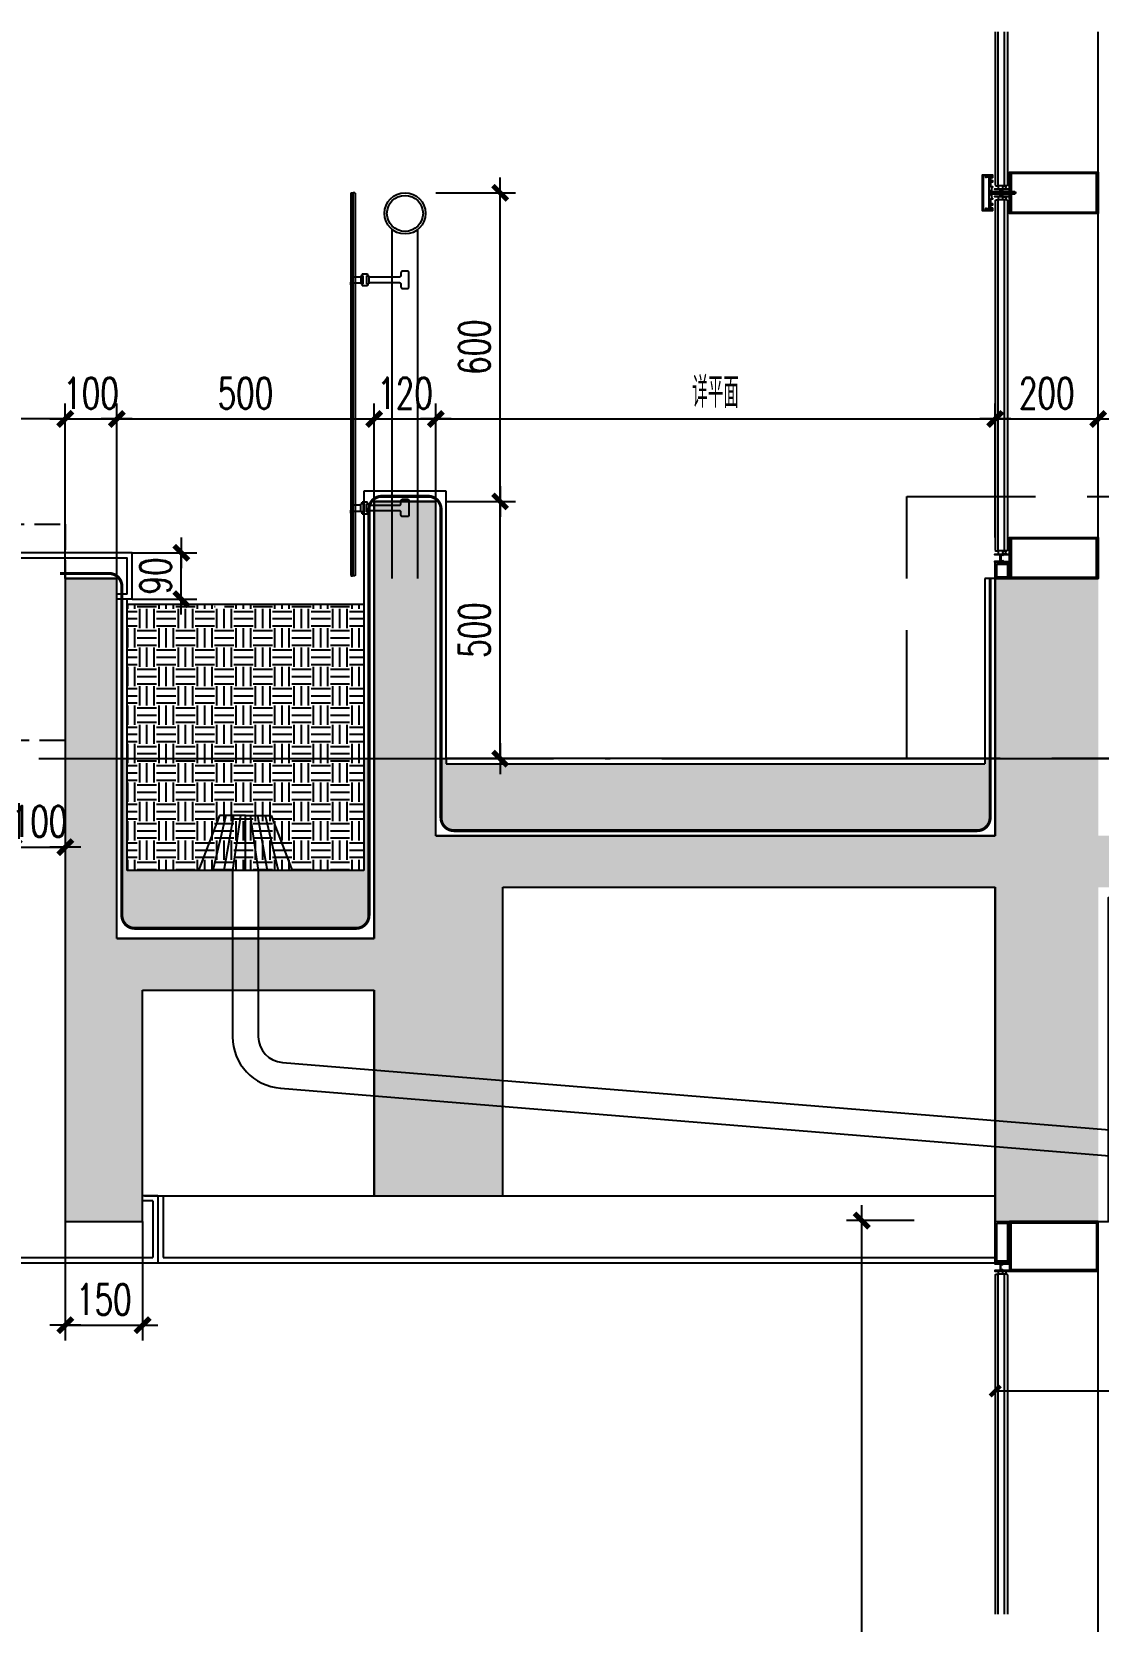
# Model space of a CAD drawing. Extents: x 1980812 to 2578970, y -669191 to 284498.
# Drawn here: x 2358692 to 2360764, y -403772 to -400682 of the extents above; entities that cross this region are included whole.
import ezdxf
from ezdxf.enums import TextEntityAlignment as Align

# ---------------------------------------------------------------- set-up
doc = ezdxf.new("R2010")
doc.units = 0
doc.header["$LTSCALE"] = 1000
doc.header["$MEASUREMENT"] = 0
for name, pattern in [('CENTER', [2, 1.25, -0.25, 0.25, -0.25]), ('DASH', [0.35, 0.25, -0.1]), ('DOTE', [2.42, 2, -0.2, 0.02, -0.2]), ('HIDDEN', [0.375, 0.25, -0.125]), ('HIDDEN2', [0.1875, 0.125, -0.0625])]:
    doc.linetypes.add(name, pattern=pattern)
for name, color, linetype in [('A-SECT-MCUT', 1, 'Continuous'), ('A-SECT-MCUT-FINE', 137, 'Continuous'), ('DIM_IDEN', 3, 'Continuous'), ('dote', 1, 'DOTE'), ('ELEV-4-RAIL', 251, 'Continuous'), ('SF', 1, 'Continuous'), ('TEXT', 7, 'Continuous'), ('WALL', 4, 'Continuous'), ('WINDOW', 2, 'Continuous'), ('可见看线', 63, 'Continuous'), ('柱墙填充', 181, 'Continuous'), ('栏杆', 143, 'Continuous'), ('详细标注', 231, 'Continuous'), ('铝板', 31, 'Continuous'), ('防水卷材', 6, 'DASH'), ('面层', 31, 'Continuous')]:
    doc.layers.add(name, color=color, linetype=linetype)
doc.styles.add('_TCH_DIM_T3', font='SIMPLEX', dxfattribs={"width": 0.705882, "bigfont": 'GBCBIG'})
doc.styles.add('DIM_FONT', font='SIMPLEX', dxfattribs={"width": 0.7, "bigfont": 'GBCBIG'})
doc.styles.add('ROMANS', font='simplex_.ttf', dxfattribs={"width": 0.8, "height": 500})
doc.dimstyles.new('_TCH_ARCH&&20', dxfattribs={"dimtxt": 59.5, "dimasz": 20, "dimexe": 40, "dimexo": 4, "dimgap": 25.25, "dimtad": 1, "dimdec": 0, "dimzin": 0, "dimdsep": 46, "dimtxsty": '_TCH_DIM_T3', "dimblk": 'ARCHTICK', "dimcen": 0.09, "dimclrt": 7, "dimazin": 2, "dimtfac": 1, "dimtdec": 0, "dimtix": 1, "dimtmove": 2, "dimatfit": 3, "dimfxl": 1, "dimtolj": 1, "dimtzin": 0, "dimarcsym": 0})
doc.dimstyles.new('DIMN20', dxfattribs={"dimscale": 0.2, "dimtxt": 300, "dimasz": 1, "dimexe": 150, "dimexo": 0, "dimgap": 100, "dimtad": 1, "dimdec": 0, "dimzin": 0, "dimdsep": 46, "dimtxsty": 'DIM_FONT', "dimblk1": '_DIMX', "dimblk2": '_DIMX', "dimsah": 1, "dimcen": 0.09, "dimclrd": 256, "dimclre": 256, "dimclrt": 7, "dimadec": 0, "dimazin": 0, "dimtfac": 1, "dimtdec": 0, "dimtix": 1, "dimtmove": 2, "dimatfit": 3, "dimldrblk": '_DIMX', "dimfxl": 150, "dimtolj": 1, "dimtzin": 0, "dimarcsym": 0})

# ---------------------------------------------------------------- blocks, each defined once
blk = doc.blocks.new('M5x45_Pan')
at = {"color": 8, "linetype": 'HIDDEN'}
for p, q in [((0, 1.9), (45, 1.9)), ((44.4, -2.5), (44.4, 2.5)), ((0, -1.9), (45, -1.9))]:
    blk.add_line(p, q, dxfattribs=at)
at = {"color": 0, "linetype": 'ByBlock'}
blk.add_lwpolyline([(-1.4, -4.8), (0, -4.8), (0, 4.7), (-1.4, 4.7, 0.228537), (-2.2, 4.4, 0.349288), (-2.2, -4.4, 0.228537)], format="xyb", close=True, dxfattribs=at)
at = {"color": 8, "linetype": 'HIDDEN2'}
blk.add_lwpolyline([(-3.7, 0.7), (-1.8, 0.7), (-1.8, -0.8), (-3.7, -0.8)], dxfattribs=at)
at = {"color": 8, "linetype": 'ByBlock'}
blk.add_lwpolyline([(0, 2.5), (44.4, 2.5), (45, 1.9), (45, -1.9), (44.4, -2.5), (0, -2.5)], dxfattribs=at)
at = {"layer": 'TEXT', "color": 8, "linetype": 'CENTER'}
blk.add_line((48, 0), (-6.7, 0), dxfattribs=at)
at = {"layer": 'Defpoints', "color": 8, "style": 'ROMANS', "width": 0.8}
blk.add_text('M5x45', height=1, rotation=90, dxfattribs=at).set_placement((-1, 0), align=Align.MIDDLE)
blk = doc.blocks.new('_DIMX')
blk.add_line((-150, 0), (150, 0))
at = {"const_width": 50}
blk.add_lwpolyline([(-70, -70), (70, 70)], dxfattribs=at)
blk = doc.blocks.new('*D2681')
at = {"layer": 'Defpoints', "color": 0, "transparency": 16777216}
for p in [(2359497.3, -401594.7, 0), (2359602.1, -401594.7, 0), (2359497.3, -402094.7, 0)]:
    blk.add_point(p, dxfattribs=at)
at = {"layer": '详细标注', "lineweight": -2, "transparency": 16777216}
for p, q in [((2359497.3, -401594.7, 0), (2359632.1, -401594.7, 0)), ((2359602.1, -402094.5, 0), (2359602.1, -401594.9, 0)), ((2359497.3, -402094.7, 0), (2359632.1, -402094.7, 0))]:
    blk.add_line(p, q, dxfattribs=at)
at = {"layer": '详细标注', "lineweight": -2, "transparency": 16777216, "xscale": 0.2, "yscale": 0.2, "zscale": 0.2}
for p, rotation in [((2359602.1, -401594.7, 0), 90), ((2359602.1, -402094.7, 0), 270)]:
    blk.add_blockref('_DIMX', p, dxfattribs=dict(at, rotation=rotation))
at = {"layer": '详细标注', "color": 7, "transparency": 16777216, "insert": (2359552.1, -401844.7, 0), "char_height": 60, "attachment_point": 5, "rotation": 90, "style": 'DIM_FONT'}
blk.add_mtext('\\A1;500', dxfattribs=at)
blk = doc.blocks.new('*D2356')
at = {"layer": 'Defpoints', "color": 0, "transparency": 16777216}
for p in [(2359477.3, -400994.7, 0), (2359602.1, -400994.7, 0), (2359497.3, -401594.7, 0)]:
    blk.add_point(p, dxfattribs=at)
at = {"layer": '详细标注', "lineweight": -2, "transparency": 16777216}
for p, q in [((2359477.3, -400994.7, 0), (2359632.1, -400994.7, 0)), ((2359602.1, -401594.5, 0), (2359602.1, -400994.9, 0)), ((2359497.3, -401594.7, 0), (2359632.1, -401594.7, 0))]:
    blk.add_line(p, q, dxfattribs=at)
at = {"layer": '详细标注', "lineweight": -2, "transparency": 16777216, "xscale": 0.2, "yscale": 0.2, "zscale": 0.2}
for p, rotation in [((2359602.1, -400994.7, 0), 90), ((2359602.1, -401594.7, 0), 270)]:
    blk.add_blockref('_DIMX', p, dxfattribs=dict(at, rotation=rotation))
at = {"layer": '详细标注', "color": 7, "transparency": 16777216, "insert": (2359552.1, -401294.7, 0), "char_height": 60, "attachment_point": 5, "rotation": 90, "style": 'DIM_FONT'}
blk.add_mtext('\\A1;600', dxfattribs=at)
blk = doc.blocks.new('*D2682')
at = {"layer": 'Defpoints', "color": 0, "transparency": 16777216}
for p in [(2358857.3, -401434.4, 0), (2358757.3, -401744.7, 0), (2358857.3, -401744.7, 0)]:
    blk.add_point(p, dxfattribs=at)
at = {"layer": '详细标注', "lineweight": -2, "transparency": 16777216}
for p, q in [((2358757.3, -401744.7, 0), (2358757.3, -401404.4, 0)), ((2358857.3, -401744.7, 0), (2358857.3, -401404.4, 0)), ((2358757.1, -401434.4, 0), (2358756.9, -401434.4, 0)), ((2358757.3, -401434.4, 0), (2358857.3, -401434.4, 0)), ((2358857.5, -401434.4, 0), (2358857.7, -401434.4, 0))]:
    blk.add_line(p, q, dxfattribs=at)
at = {"layer": '详细标注', "lineweight": -2, "transparency": 16777216, "xscale": 0.2, "yscale": 0.2, "zscale": 0.2}
blk.add_blockref('_DIMX', (2358757.3, -401434.4, 0), dxfattribs=at)
at = {"layer": '详细标注', "lineweight": -2, "transparency": 16777216, "xscale": 0.2, "yscale": 0.2, "zscale": 0.2, "rotation": 180}
blk.add_blockref('_DIMX', (2358857.3, -401434.4, 0), dxfattribs=at)
at = {"layer": '详细标注', "color": 7, "transparency": 16777216, "insert": (2358807.3, -401384.4, 0), "char_height": 60, "attachment_point": 5, "style": 'DIM_FONT'}
blk.add_mtext('\\A1;100', dxfattribs=at)
blk = doc.blocks.new('*D2683')
at = {"layer": 'Defpoints', "color": 0, "transparency": 16777216}
for p in [(2359357.3, -401434.4, 0), (2359357.3, -401594.7, 0), (2358857.3, -401744.7, 0)]:
    blk.add_point(p, dxfattribs=at)
at = {"layer": '详细标注', "lineweight": -2, "transparency": 16777216}
for p, q in [((2358857.3, -401744.7, 0), (2358857.3, -401404.4, 0)), ((2359357.3, -401594.7, 0), (2359357.3, -401404.4, 0)), ((2358857.5, -401434.4, 0), (2359357.1, -401434.4, 0))]:
    blk.add_line(p, q, dxfattribs=at)
at = {"layer": '详细标注', "lineweight": -2, "transparency": 16777216, "xscale": 0.2, "yscale": 0.2, "zscale": 0.2, "rotation": 180}
blk.add_blockref('_DIMX', (2358857.3, -401434.4, 0), dxfattribs=at)
at = {"layer": '详细标注', "lineweight": -2, "transparency": 16777216, "xscale": 0.2, "yscale": 0.2, "zscale": 0.2}
blk.add_blockref('_DIMX', (2359357.3, -401434.4, 0), dxfattribs=at)
at = {"layer": '详细标注', "color": 7, "transparency": 16777216, "insert": (2359107.3, -401384.4, 0), "char_height": 60, "attachment_point": 5, "style": 'DIM_FONT'}
blk.add_mtext('\\A1;500', dxfattribs=at)
blk = doc.blocks.new('*D2684')
at = {"layer": 'Defpoints', "color": 0, "transparency": 16777216}
for p in [(2359477.3, -401434.4, 0), (2359357.3, -401594.7, 0), (2359477.3, -401594.7, 0)]:
    blk.add_point(p, dxfattribs=at)
at = {"layer": '详细标注', "lineweight": -2, "transparency": 16777216}
for p, q in [((2359357.3, -401594.7, 0), (2359357.3, -401404.4, 0)), ((2359477.3, -401594.7, 0), (2359477.3, -401404.4, 0)), ((2359357.1, -401434.4, 0), (2359356.9, -401434.4, 0)), ((2359357.3, -401434.4, 0), (2359477.3, -401434.4, 0)), ((2359477.5, -401434.4, 0), (2359477.7, -401434.4, 0))]:
    blk.add_line(p, q, dxfattribs=at)
at = {"layer": '详细标注', "lineweight": -2, "transparency": 16777216, "xscale": 0.2, "yscale": 0.2, "zscale": 0.2}
blk.add_blockref('_DIMX', (2359357.3, -401434.4, 0), dxfattribs=at)
at = {"layer": '详细标注', "lineweight": -2, "transparency": 16777216, "xscale": 0.2, "yscale": 0.2, "zscale": 0.2, "rotation": 180}
blk.add_blockref('_DIMX', (2359477.3, -401434.4, 0), dxfattribs=at)
at = {"layer": '详细标注', "color": 7, "transparency": 16777216, "insert": (2359417.3, -401384.4, 0), "char_height": 60, "attachment_point": 5, "style": 'DIM_FONT'}
blk.add_mtext('\\A1;120', dxfattribs=at)
blk = doc.blocks.new('*D2359')
at = {"layer": 'Defpoints', "color": 0, "transparency": 16777216}
for p in [(2360564, -401434.4, 0), (2359477.3, -401594.7, 0), (2360564, -401664.7, 0)]:
    blk.add_point(p, dxfattribs=at)
at = {"layer": '详细标注', "lineweight": -2, "transparency": 16777216}
for p, q in [((2359477.3, -401594.7, 0), (2359477.3, -401404.4, 0)), ((2360564, -401664.7, 0), (2360564, -401404.4, 0)), ((2359477.5, -401434.4, 0), (2360563.8, -401434.4, 0))]:
    blk.add_line(p, q, dxfattribs=at)
at = {"layer": '详细标注', "lineweight": -2, "transparency": 16777216, "xscale": 0.2, "yscale": 0.2, "zscale": 0.2, "rotation": 180}
blk.add_blockref('_DIMX', (2359477.3, -401434.4, 0), dxfattribs=at)
at = {"layer": '详细标注', "lineweight": -2, "transparency": 16777216, "xscale": 0.2, "yscale": 0.2, "zscale": 0.2}
blk.add_blockref('_DIMX', (2360564, -401434.4, 0), dxfattribs=at)
at = {"layer": '详细标注', "color": 7, "transparency": 16777216, "insert": (2360020.6, -401382.8, 0), "char_height": 60, "attachment_point": 5, "style": 'DIM_FONT'}
blk.add_mtext('\\A1;详平面', dxfattribs=at)
blk = doc.blocks.new('*D2360')
at = {"layer": 'Defpoints', "color": 0, "transparency": 16777216}
for p in [(2360764, -401434.4, 0), (2360564, -401664.7, 0), (2360764, -401664.7, 0)]:
    blk.add_point(p, dxfattribs=at)
at = {"layer": '详细标注', "lineweight": -2, "transparency": 16777216}
for p, q in [((2360564, -401664.7, 0), (2360564, -401404.4, 0)), ((2360764, -401664.7, 0), (2360764, -401404.4, 0)), ((2360564.2, -401434.4, 0), (2360763.8, -401434.4, 0))]:
    blk.add_line(p, q, dxfattribs=at)
at = {"layer": '详细标注', "lineweight": -2, "transparency": 16777216, "xscale": 0.2, "yscale": 0.2, "zscale": 0.2, "rotation": 180}
blk.add_blockref('_DIMX', (2360564, -401434.4, 0), dxfattribs=at)
at = {"layer": '详细标注', "lineweight": -2, "transparency": 16777216, "xscale": 0.2, "yscale": 0.2, "zscale": 0.2}
blk.add_blockref('_DIMX', (2360764, -401434.4, 0), dxfattribs=at)
at = {"layer": '详细标注', "color": 7, "transparency": 16777216, "insert": (2360664, -401384.4, 0), "char_height": 60, "attachment_point": 5, "style": 'DIM_FONT'}
blk.add_mtext('\\A1;200', dxfattribs=at)
blk = doc.blocks.new('A$C4E184874')
at = {"layer": 'A-SECT-MCUT'}
for radius in [40, 35]:
    blk.add_circle((-50, 710), radius, dxfattribs=at)
at = {"layer": 'A-SECT-MCUT-FINE'}
for p, q in [((-75, 0), (-75, 678.8)), ((-25, 0), (-25, 678.8)), ((-135.6, 588.6), (-135.6, 573)), ((-131.2, 588.6), (-135.6, 588.6)), ((-133.4, 592.2), (-133.4, 588.6)), ((-133.4, 592.2), (-122.6, 592.2)), ((-131.2, 573), (-131.2, 588.6)), ((-125.1, 588.6), (-120.4, 588.6)), ((-125.1, 588.6), (-125.1, 573)), ((-122.6, 592.2), (-122.6, 588.6)), ((-120.4, 588.6), (-120.4, 573)), ((-120.4, 588.4), (-120.4, 587.1)), ((-150.2, 586.9), (-135.6, 586.9)), ((-150.2, 574.8), (-135.6, 574.8)), ((-131.2, 573), (-135.6, 573)), ((-133.4, 572.8), (-133.4, 573)), ((-133.4, 572.8), (-133.4, 569.4)), ((-125.6, 569.4), (-133.4, 569.4)), ((-122.6, 569.4), (-125.6, 569.4)), ((-125.1, 573), (-120.4, 573)), ((-122.6, 573), (-122.6, 569.4)), ((-120.4, 574.5), (-120.4, 573.2)), ((-131.2, 145.1), (-135.6, 145.1)), ((-131.2, 129.6), (-135.6, 129.6)), ((-125.6, 148.8), (-133.4, 148.8)), ((-133.4, 145.4), (-133.4, 148.8)), ((-133.4, 145.4), (-133.4, 145.1)), ((-133.4, 125.9), (-133.4, 129.6)), ((-133.4, 125.9), (-122.6, 125.9)), ((-131.2, 145.1), (-131.2, 129.6)), ((-122.6, 148.8), (-125.6, 148.8)), ((-125.1, 145.1), (-120.4, 145.1)), ((-125.1, 129.6), (-125.1, 145.1)), ((-125.1, 129.6), (-120.4, 129.6)), ((-122.6, 145.1), (-122.6, 148.8)), ((-122.6, 125.9), (-122.6, 129.6)), ((-120.4, 129.6), (-120.4, 145.1)), ((-120.4, 143.7), (-120.4, 145)), ((-120.4, 129.8), (-120.4, 131.1))]:
    blk.add_line(p, q, dxfattribs=at)
for points in [[(-150.2, 586.9), (-155, 590.8), (-155, 585.4)], [(-150.2, 574.8), (-155, 570.9), (-155, 576.3)], [(-108.9, 586.2), (-120.4, 586.2)], [(-120.4, 575.4), (-108.9, 575.4)], [(-120.4, 142.8), (-108.9, 142.8)], [(-108.9, 132), (-120.4, 132)]]:
    blk.add_lwpolyline(points, dxfattribs=at)
for points in [[(-109.9, 575.4), (-60.8, 575.4, -0.414214), (-57.8, 572.4), (-57.8, 567, 0.44229), (-54.8, 564), (-45.2, 564, 0.398045), (-42.3, 567), (-42.3, 594.6, 0.414214), (-45.3, 597.6), (-54.8, 597.6, 0.414214), (-57.8, 594.6), (-57.8, 589.2, -0.414214), (-60.8, 586.2), (-109.9, 586.2)], [(-109.9, 142.8), (-60.8, 142.8, 0.414214), (-57.8, 145.8), (-57.8, 151.2, -0.44229), (-54.8, 154.2), (-45.2, 154.2, -0.398045), (-42.3, 151.2), (-42.3, 123.6, -0.414214), (-45.3, 120.6), (-54.8, 120.6, -0.414214), (-57.8, 123.6), (-57.8, 129, 0.414214), (-60.8, 132), (-109.9, 132)]]:
    blk.add_lwpolyline(points, format="xyb", dxfattribs=at)
at = {"layer": 'DIM_IDEN'}
blk.add_circle((-25, 318.4), 0, dxfattribs=at)
at = {"layer": 'ELEV-4-RAIL'}
for p, q in [((-150.2, 143.4), (-135.6, 143.4)), ((-150.2, 131.3), (-135.6, 131.3)), ((-135.6, 129.6), (-135.6, 145.1))]:
    blk.add_line(p, q, dxfattribs=at)
for points in [[(-150.2, 143.4), (-155, 147.3), (-155, 141.9)], [(-150.2, 131.3), (-155, 127.4), (-155, 132.8)]]:
    blk.add_lwpolyline(points, dxfattribs=at)
at = {"layer": 'WINDOW'}
for p, q in [((-155, 749.4), (-154.4, 750)), ((-155, 749.4), (-155, 5.9)), ((-154.4, 750), (-152, 750)), ((-152, 750), (-151.1, 749.1)), ((-150.1, 750), (-151.1, 749.1)), ((-151.1, 749.1), (-151.1, 6.2)), ((-147.7, 750), (-150.1, 750)), ((-147.1, 749.4), (-147.7, 750)), ((-147.1, 749.4), (-147.1, 5.9)), ((-155, 5.9), (-154.4, 5.3)), ((-154.4, 5.3), (-152, 5.3)), ((-152, 5.3), (-151.1, 6.2)), ((-150.1, 5.3), (-151.1, 6.2)), ((-147.7, 5.3), (-150.1, 5.3)), ((-147.1, 5.9), (-147.7, 5.3))]:
    blk.add_line(p, q, dxfattribs=at)
blk = doc.blocks.new('*D2303')
at = {"layer": 'Defpoints', "color": 0, "transparency": 16777216}
for p in [(2358457.3, -401434.4), (2358457.3, -401744.7, 0), (2358757.3, -401744.7, 0)]:
    blk.add_point(p, dxfattribs=at)
at = {"layer": '详细标注', "linetype": 'ByBlock', "lineweight": -2, "transparency": 16777216}
for p, q in [((2358457.3, -401744.7), (2358457.3, -401404.4)), ((2358757.3, -401744.7), (2358757.3, -401404.4))]:
    blk.add_line(p, q, dxfattribs=at)
at = {"layer": '详细标注', "lineweight": -2, "transparency": 16777216}
blk.add_line((2358757.1, -401434.4), (2358457.5, -401434.4), dxfattribs=at)
at = {"layer": '详细标注', "lineweight": -2, "transparency": 16777216, "xscale": 0.2, "yscale": 0.2, "zscale": 0.2, "rotation": 180}
blk.add_blockref('_DIMX', (2358457.3, -401434.4), dxfattribs=at)
at = {"layer": '详细标注', "lineweight": -2, "transparency": 16777216, "xscale": 0.2, "yscale": 0.2, "zscale": 0.2}
blk.add_blockref('_DIMX', (2358757.3, -401434.4), dxfattribs=at)
at = {"layer": '详细标注', "color": 7, "transparency": 16777216, "insert": (2358607.3, -401384.4), "char_height": 60, "attachment_point": 5, "style": 'DIM_FONT'}
blk.add_mtext('\\A1;300', dxfattribs=at)
blk = doc.blocks.new('*D2140')
at = {"layer": 'Defpoints', "color": 0, "transparency": 16777216}
for p in [(2360304.8, -402992.7), (2360406.5, -402992.7, 0), (2360406.5, -404788.9, 0)]:
    blk.add_point(p, dxfattribs=at)
at = {"layer": '详细标注', "lineweight": -2, "transparency": 16777216}
for p, q in [((2360406.5, -402992.7), (2360274.8, -402992.7)), ((2360304.8, -404788.7), (2360304.8, -402992.9)), ((2360406.5, -404788.9), (2360274.8, -404788.9))]:
    blk.add_line(p, q, dxfattribs=at)
at = {"layer": '详细标注', "lineweight": -2, "transparency": 16777216, "xscale": 0.2, "yscale": 0.2, "zscale": 0.2}
for p, rotation in [((2360304.8, -402992.7), 90), ((2360304.8, -404788.9), 270)]:
    blk.add_blockref('_DIMX', p, dxfattribs=dict(at, rotation=rotation))
at = {"layer": '详细标注', "color": 7, "transparency": 16777216, "insert": (2360254.8, -403890.8), "char_height": 60, "attachment_point": 5, "rotation": 90, "style": 'DIM_FONT'}
blk.add_mtext('\\A1;2750', dxfattribs=at)
blk = doc.blocks.new('_ArchTick')
at = {"color": 0, "linetype": 'ByBlock', "const_width": 0.4}
blk.add_lwpolyline([(-0.5, -0.5), (0.5, 0.5)], dxfattribs=at)
blk = doc.blocks.new('*D2188')
at = {"layer": 'Defpoints', "color": 0, "transparency": 16777216}
for p in [(2360564, -403207.1), (2361564, -403207.1), (2361564, -403323.9)]:
    blk.add_point(p, dxfattribs=at)
at = {"layer": '详细标注', "color": 0, "lineweight": -2, "transparency": 16777216}
for p, q in [((2360564, -403211.1), (2360564, -403363.9)), ((2361564, -403211.1), (2361564, -403363.9)), ((2360564, -403323.9), (2361564, -403323.9))]:
    blk.add_line(p, q, dxfattribs=at)
at = {"layer": '详细标注', "color": 0, "lineweight": -2, "transparency": 16777216, "xscale": 20, "yscale": 20, "zscale": 20, "rotation": 180}
blk.add_blockref('_ArchTick', (2360564, -403323.9), dxfattribs=at)
at = {"layer": '详细标注', "color": 0, "lineweight": -2, "transparency": 16777216, "xscale": 20, "yscale": 20, "zscale": 20}
blk.add_blockref('_ArchTick', (2361564, -403323.9), dxfattribs=at)
at = {"layer": '详细标注', "color": 7, "transparency": 16777216, "insert": (2361064, -403268.9), "char_height": 59.5, "attachment_point": 5, "style": '_TCH_DIM_T3'}
blk.add_mtext('\\A1;1000', dxfattribs=at)
blk = doc.blocks.new('*D2189')
at = {"layer": 'Defpoints', "color": 0, "transparency": 16777216}
for p in [(2358657.3, -402210.8), (2358757.3, -402210.8, 0), (2358757.3, -402266.8)]:
    blk.add_point(p, dxfattribs=at)
at = {"layer": '详细标注', "lineweight": -2, "transparency": 16777216}
for p, q in [((2358657.3, -402210.8), (2358657.3, -402296.8)), ((2358757.3, -402210.8), (2358757.3, -402296.8)), ((2358657.1, -402266.8), (2358656.9, -402266.8)), ((2358657.3, -402266.8), (2358757.3, -402266.8)), ((2358757.5, -402266.8), (2358757.7, -402266.8))]:
    blk.add_line(p, q, dxfattribs=at)
at = {"layer": '详细标注', "lineweight": -2, "transparency": 16777216, "xscale": 0.2, "yscale": 0.2, "zscale": 0.2}
blk.add_blockref('_DIMX', (2358657.3, -402266.8), dxfattribs=at)
at = {"layer": '详细标注', "lineweight": -2, "transparency": 16777216, "xscale": 0.2, "yscale": 0.2, "zscale": 0.2, "rotation": 180}
blk.add_blockref('_DIMX', (2358757.3, -402266.8), dxfattribs=at)
at = {"layer": '详细标注', "color": 7, "transparency": 16777216, "insert": (2358707.3, -402216.8), "char_height": 60, "attachment_point": 5, "style": 'DIM_FONT'}
blk.add_mtext('\\A1;100', dxfattribs=at)
blk = doc.blocks.new('*D2190')
at = {"layer": 'Defpoints', "color": 0, "transparency": 16777216}
for p in [(2358887.3, -401694.7), (2358982.7, -401694.7), (2358887.3, -401784.7)]:
    blk.add_point(p, dxfattribs=at)
at = {"layer": '详细标注', "linetype": 'ByBlock', "lineweight": -2, "transparency": 16777216}
for p, q in [((2358887.3, -401694.7), (2359012.7, -401694.7)), ((2358887.3, -401784.7), (2359012.7, -401784.7))]:
    blk.add_line(p, q, dxfattribs=at)
at = {"layer": '详细标注', "lineweight": -2, "transparency": 16777216}
for p, q in [((2358982.7, -401694.5), (2358982.7, -401694.3)), ((2358982.7, -401784.7), (2358982.7, -401694.7)), ((2358982.7, -401784.9), (2358982.7, -401785.1))]:
    blk.add_line(p, q, dxfattribs=at)
at = {"layer": '详细标注', "lineweight": -2, "transparency": 16777216, "xscale": 0.2, "yscale": 0.2, "zscale": 0.2}
for p, rotation in [((2358982.7, -401694.7), 270), ((2358982.7, -401784.7), 90)]:
    blk.add_blockref('_DIMX', p, dxfattribs=dict(at, rotation=rotation))
at = {"layer": '详细标注', "color": 7, "transparency": 16777216, "insert": (2358932.7, -401739.7), "char_height": 60, "attachment_point": 5, "rotation": 90, "style": 'DIM_FONT'}
blk.add_mtext('\\A1;90', dxfattribs=at)
blk = doc.blocks.new('*D2636')
at = {"layer": 'Defpoints', "color": 0, "transparency": 16777216}
for p in [(2358757.3, -402994.7, 0), (2358907.3, -402994.7, 0), (2358907.3, -403196.2)]:
    blk.add_point(p, dxfattribs=at)
at = {"layer": '详细标注', "lineweight": -2, "transparency": 16777216}
for p, q in [((2358757.3, -402994.7), (2358757.3, -403226.2)), ((2358907.3, -402994.7), (2358907.3, -403226.2)), ((2358757.5, -403196.2), (2358907.1, -403196.2))]:
    blk.add_line(p, q, dxfattribs=at)
at = {"layer": '详细标注', "lineweight": -2, "transparency": 16777216, "xscale": 0.2, "yscale": 0.2, "zscale": 0.2, "rotation": 180}
blk.add_blockref('_DIMX', (2358757.3, -403196.2), dxfattribs=at)
at = {"layer": '详细标注', "lineweight": -2, "transparency": 16777216, "xscale": 0.2, "yscale": 0.2, "zscale": 0.2}
blk.add_blockref('_DIMX', (2358907.3, -403196.2), dxfattribs=at)
at = {"layer": '详细标注', "color": 7, "transparency": 16777216, "insert": (2358832.3, -403146.2), "char_height": 60, "attachment_point": 5, "style": 'DIM_FONT'}
blk.add_mtext('\\A1;150', dxfattribs=at)

msp = doc.modelspace()

# ---------------------------------------------------------------- hatches: boundary and pattern name
at = {"layer": '柱墙填充'}
h = msp.add_hatch(dxfattribs=at)
h.set_pattern_fill('钢筋混凝土', color=256, scale=20)
h.set_pattern_definition([(45, (-559758.534, 526718.453), (-35.3553391, 35.3553391), []), (50, (-559758.53, 526718.45), (143.4520365, -12.550427), [15, -165]), (355, (-559758.53, 526718.45), (-27.750267, 150.438427), [12, -132]), (100.4514, (-559746.58, 526717.4), (115.7018763, 137.8879084), [12.748038, -140.2284224]), (46.1842, (-559758.53, 526758.45), (213.44821, -33.103803), [22.5, -247.5]), (96.6356, (-559740.75, 526755.7), (186.932541, 194.823574), [19.122058, -210.3426]), (351.1842, (-559758.53, 526758.45), (186.932389, 194.82372), [18, -198]), (21, (-559738.53, 526748.45), (119.3814104, -80.523778), [15, -165]), (326, (-559738.53, 526748.45), (48.6630664, 145.030009), [12, -132]), (71.4514, (-559728.59, 526741.74), (168.044526, 64.5060993), [12.748038, -140.2284224]), (37.5, (-559758.534, 526718.453), (2.4319711, 66.5787708), [0, -130.4, 0, -134, 0, -132.5]), (7.5, (-559758.534, 526718.45), (52.6139075, 78.8823424), [0, -76.4, 0, -127.4, 0, -50.5]), (327.5, (-559803.134, 526718.45), (106.7644872, -4.51097435), [0, -50, 0, -156, 0, -207]), (317.5, (-559823.13, 526718.45), (116.637234, 20.0209965), [0, -65, 0, -103.6, 0, -147])])
h.paths.add_polyline_path([(2359607.3, -402344.7), (2360564, -402344.7), (2360564, -402994.7), (2360764, -402994.7), (2360764, -402344.7), (2361364, -402344.7), (2361364, -402994.7), (2361764, -402994.7), (2361764, -402344.7), (2362411.4, -402344.7), (2362411.4, -402244.7), (2360764, -402244.7), (2360764, -401744.7), (2360564, -401744.7), (2360564, -402244.7), (2359477.3, -402244.7), (2359477.3, -401594.7), (2359357.3, -401594.7), (2359357.3, -402444.7), (2358857.3, -402444.7), (2358857.3, -401744.7), (2358757.3, -401744.7), (2358757.3, -402994.7), (2358907.3, -402994.7), (2358907.3, -402544.7), (2359357.3, -402544.7), (2359357.3, -402944.7), (2359607.3, -402944.7)])
h = msp.add_hatch(dxfattribs=at)
h.set_pattern_fill('土壤', color=252, scale=10)
h.set_pattern_definition([(0, (-560365.276, 526738.453), (37.5, 37.5), [37.5, -37.5]), (0, (-560365.276, 526752.515), (37.5, 37.5), [37.5, -37.5]), (0, (-560365.276, 526766.578), (37.5, 37.5), [37.5, -37.5]), (90, (-560360.59, 526771.265), (-37.5, 37.5), [37.5, -37.5]), (90, (-560346.526, 526771.265), (-37.5, 37.5), [37.5, -37.5]), (90, (-560332.464, 526771.265), (-37.5, 37.5), [37.5, -37.5])])
h.paths.add_polyline_path([(2359337.3, -402094.7), (2358877.3, -402094.7), (2358877.3, -402311.9), (2359337.3, -402311.9)])
edge = h.paths.add_edge_path()
edge.add_line((2358877.3, -401794.7), (2358877.3, -401804.7))
edge.add_line((2358877.3, -401804.7), (2358877.3, -402094.7))
edge.add_line((2358877.3, -402094.7), (2359337.3, -402094.7))
edge.add_line((2359337.3, -402094.7), (2359337.3, -401794.7))
edge.add_line((2359337.3, -401794.7), (2359067.3, -401794.7))
edge.add_arc((2359057.3, -401794.7), 10, 180, 360, ccw=False)
edge.add_line((2359047.3, -401794.7), (2358877.3, -401794.7))
h = msp.add_hatch(dxfattribs=at)
h.set_pattern_fill('混凝土', color=256, scale=10)
h.set_pattern_definition([(50, (2370704.01, -515994.22), (71.726018, -6.275213), [7.5, -82.5]), (355, (2370704.01, -515994.22), (-13.875133, 75.219213), [6, -66]), (100.4514, (2370709.99, -515994.74), (57.85094, 68.943954), [6.37402, -70.11421]), (46.1842, (2370704.01, -515974.22), (106.724105, -16.5519), [11.25, -123.75]), (96.6356, (2370712.9, -515975.6), (93.46627, 97.41179), [9.56103, -105.1713]), (351.1842, (2370704.01, -515974.22), (93.46619, 97.41186), [9, -99]), (21, (2370714.01, -515979.22), (59.690705, -40.26189), [7.5, -82.5]), (326, (2370714.01, -515979.22), (24.331533, 72.515005), [6, -66]), (71.4514, (2370718.985, -515982.574), (84.022263, 32.25305), [6.37402, -70.11421]), (37.5, (2370704.01, -515994.22), (1.2159855, 33.2893854), [0, -65.2, 0, -67, 0, -66.25]), (7.5, (2370704.01, -515994.22), (26.306954, 39.441171), [0, -38.2, 0, -63.7, 0, -25.25]), (327.5, (2370681.71, -515994.22), (53.3822436, -2.255487), [0, -25, 0, -78, 0, -103.5]), (317.5, (2370671.71, -515994.22), (58.318617, 10.010498), [0, -32.5, 0, -51.8, 0, -73.5])])
h.paths.add_polyline_path([(2359082.3, -402424.6), (2359082.3, -402311.9), (2358877.3, -402311.9), (2358877.3, -402094.7), (2358867.3, -402094.7), (2358867.3, -402399.6, 0.414214), (2358892.3, -402424.6)])
h.paths.add_polyline_path([(2359322.3, -402424.6, 0.414214), (2359347.3, -402399.6), (2359347.3, -402094.7), (2359337.3, -402094.7), (2359337.3, -402311.9), (2359132.3, -402311.9), (2359132.3, -402424.6)])
h.paths.add_polyline_path([(2360529, -402234.7, 0.414214), (2360554, -402209.7), (2360554, -402094.7), (2360544, -402094.7), (2360544, -402104.7), (2359497.3, -402104.7), (2359497.3, -402094.7), (2359487.3, -402094.7), (2359487.3, -402209.7, 0.414214), (2359512.3, -402234.7)])

# ---------------------------------------------------------------- linework, layer by layer
at = {"layer": 'A-SECT-MCUT'}
msp.add_line((2360564, -402994.7, 0), (2360564, -402990.7, 0), dxfattribs=at)
for points in [[(2360558.5, -401029.7), (2360539, -401029.7), (2360539, -400959.7), (2360558.5, -400959.7, -0.414214), (2360559, -400960.2), (2360559, -400960.5, -0.351524), (2360558.6, -400961), (2360554.8, -400961.9, -0.256425), (2360554.3, -400961.7), (2360553.7, -400961.1, 0.198912), (2360553.3, -400960.9), (2360547.5, -400960.9, 0.414214), (2360547, -400961.4), (2360547, -400964.4, -0.414214), (2360546.5, -400964.9), (2360546, -400964.9, -0.414214), (2360545.5, -400964.4), (2360545.5, -400961.4, 0.414214), (2360545, -400960.9), (2360541, -400960.9, 0.414214), (2360540.5, -400961.4), (2360540.5, -401028, 0.414214), (2360541, -401028.5), (2360545, -401028.5, 0.414214), (2360545.5, -401028), (2360545.5, -401025, -0.414214), (2360546, -401024.5), (2360546.5, -401024.5, -0.414214), (2360547, -401025), (2360547, -401028, 0.414214), (2360547.5, -401028.5), (2360553.3, -401028.5, 0.198912), (2360553.7, -401028.4), (2360554.3, -401027.7, -0.256425), (2360554.8, -401027.6), (2360558.6, -401028.4, -0.351524), (2360559, -401028.9), (2360559, -401029.2, -0.414214)], [(2360559, -400983.7, -0.414214), (2360558.5, -400984.2), (2360557.5, -400984.2, 0.414214), (2360557, -400984.7), (2360557, -401004.7, 0.414214), (2360557.5, -401005.2), (2360558.5, -401005.2, -0.414214), (2360559, -401005.7), (2360559, -401006.7, -0.414214), (2360558.5, -401007.2), (2360554.5, -401007.2), (2360554.5, -401015, 0.414214), (2360555, -401015.5), (2360558.5, -401015.5, -0.414214), (2360559, -401016), (2360559, -401018.5, -0.414214), (2360558.5, -401019), (2360558, -401019, -0.414214), (2360557.5, -401018.5), (2360557.5, -401018, 0.414214), (2360557, -401017.5), (2360555, -401017.5, 0.414214), (2360554.5, -401018), (2360554.5, -401025, 0.414214), (2360555, -401025.5), (2360557, -401025.5, 0.414214), (2360557.5, -401025), (2360557.5, -401024.5, -0.414214), (2360558, -401024), (2360558.5, -401024, -0.414214), (2360559, -401024.5), (2360559, -401027.7, -0.479811), (2360558.4, -401028.2), (2360554.7, -401027.4, 0.256425), (2360554.3, -401027.5), (2360553.6, -401028.2, -0.198912), (2360553.2, -401028.3), (2360550.3, -401028.3, -0.10157), (2360550.1, -401028.3), (2360547.6, -401027.2, -0.300021), (2360547.3, -401026.8), (2360547.3, -401026, -0.414214), (2360547.8, -401025.5), (2360551.5, -401025.5, 0.414214), (2360552, -401025), (2360552, -401018.2), (2360552, -400971.2), (2360552, -400964.5, 0.414214), (2360551.5, -400964), (2360547.8, -400964, -0.414214), (2360547.3, -400963.5), (2360547.3, -400962.7, -0.300021), (2360547.6, -400962.2), (2360550.1, -400961.2, -0.10157), (2360550.3, -400961.1), (2360553.2, -400961.1, -0.198912), (2360553.6, -400961.3), (2360554.3, -400961.9, 0.256425), (2360554.7, -400962.1), (2360558.4, -400961.3, -0.479811), (2360559, -400961.7), (2360559, -400965, -0.414214), (2360558.5, -400965.5), (2360558, -400965.5, -0.414214), (2360557.5, -400965), (2360557.5, -400964.5, 0.414214), (2360557, -400964), (2360555, -400964, 0.414214), (2360554.5, -400964.5), (2360554.5, -400971.5, 0.414214), (2360555, -400972), (2360557, -400972, 0.414214), (2360557.5, -400971.5), (2360557.5, -400971, -0.414214), (2360558, -400970.5), (2360558.5, -400970.5, -0.414214), (2360559, -400971), (2360559, -400973.5, -0.414214), (2360558.5, -400974), (2360555, -400974, 0.414214), (2360554.5, -400974.5), (2360554.5, -400982.2), (2360558.5, -400982.2, -0.414214), (2360559, -400982.7)]]:
    msp.add_lwpolyline(points, format="xyb", close=True, dxfattribs=at)
for points in [[(2360764, -400994.7), (2360764, -401034.7), (2360628.4, -401034.7), (2360592, -401034.7), (2360592, -401002.5), (2360575.3, -401002.5), (2360575.3, -401001.6), (2360578.8, -401000.7), (2360579.3, -401001.3), (2360592, -401001.3), (2360592, -400994.7), (2360592, -400988.2), (2360579.3, -400988.2), (2360578.8, -400988.7), (2360575.3, -400987.9), (2360575.3, -400987), (2360592, -400987), (2360592, -400954.7), (2360628.4, -400954.7), (2360764, -400954.7)], [(2360595, -401032.2), (2360761, -401032.2), (2360761, -400994.7), (2360761, -400957.2), (2360595, -400957.2)], [(2360574.7, -401000.1), (2360578.6, -400999.7), (2360579.4, -401000.8), (2360578.8, -401001.3), (2360578.3, -401000.7), (2360574.7, -401001.6), (2360574.7, -401002.5), (2360563.5, -401002.5), (2360563.5, -401001), (2360573.5, -401001), (2360573.5, -400988.5), (2360563.5, -400988.5), (2360563.5, -400987), (2360574.7, -400987), (2360574.7, -400987.8), (2360578.3, -400988.7), (2360578.8, -400988.2), (2360579.4, -400988.6), (2360578.6, -400989.7), (2360574.7, -400989.4)]]:
    msp.add_lwpolyline(points, close=True, dxfattribs=at)
at = {"layer": 'A-SECT-MCUT', "elevation": 0}
for points in [[(2360764, -401704.7), (2360764, -401744.7), (2360628.4, -401744.7), (2360592, -401744.7), (2360592, -401712.5), (2360575.3, -401712.5), (2360575.3, -401711.6), (2360578.8, -401710.7), (2360579.3, -401711.3), (2360592, -401711.3), (2360592, -401704.7), (2360592, -401698.2), (2360579.3, -401698.2), (2360578.8, -401698.7), (2360575.3, -401697.9), (2360575.3, -401697), (2360592, -401697), (2360592, -401664.7), (2360628.4, -401664.7), (2360764, -401664.7)], [(2360595, -401742.2), (2360761, -401742.2), (2360761, -401704.7), (2360761, -401667.2), (2360595, -401667.2)], [(2360574.7, -401710.1), (2360578.6, -401709.7), (2360579.4, -401710.8), (2360578.8, -401711.3), (2360578.3, -401710.7), (2360574.7, -401711.6), (2360574.7, -401712.5), (2360563.5, -401712.5), (2360563.5, -401711), (2360573.5, -401711), (2360573.5, -401698.5), (2360563.5, -401698.5), (2360563.5, -401697), (2360574.7, -401697), (2360574.7, -401697.8), (2360578.3, -401698.7), (2360578.8, -401698.2), (2360579.4, -401698.6), (2360578.6, -401699.7), (2360574.7, -401699.4)], [(2360564, -401713.5), (2360591, -401713.5), (2360591, -401744.7), (2360564, -401744.7)], [(2360567, -401716.5), (2360588, -401716.5), (2360588, -401741.7), (2360567, -401741.7)], [(2360564, -402994.7), (2360591, -402994.7), (2360591, -403074.7), (2360564, -403074.7)], [(2360567, -402997.7), (2360588, -402997.7), (2360588, -403071.7), (2360567, -403071.7)], [(2360764, -403083.5), (2360764, -402994.7), (2360628.4, -402994.7), (2360592, -402994.7), (2360592, -403075.7), (2360575.3, -403075.7), (2360575.3, -403076.6), (2360578.8, -403077.4), (2360579.3, -403076.9), (2360592, -403076.9), (2360592, -403083.5), (2360592, -403090), (2360579.3, -403090), (2360578.8, -403089.5), (2360575.3, -403090.3), (2360575.3, -403091.2), (2360592, -403091.2), (2360592, -403091.2), (2360628.4, -403091.2), (2360764, -403091.2)], [(2360595, -402997.2), (2360761, -402997.2), (2360761, -403083.5), (2360761, -403088.7), (2360595, -403088.7)], [(2360574.7, -403078.1), (2360578.6, -403078.5), (2360579.4, -403077.3), (2360578.8, -403076.9), (2360578.3, -403077.4), (2360574.7, -403076.6), (2360574.7, -403075.7), (2360563.5, -403075.7), (2360563.5, -403077.2), (2360573.5, -403077.2), (2360573.5, -403089.7), (2360563.5, -403089.7), (2360563.5, -403091.2), (2360574.7, -403091.2), (2360574.7, -403090.3), (2360578.3, -403089.5), (2360578.8, -403090), (2360579.4, -403089.6), (2360578.6, -403088.5), (2360574.7, -403088.8)]]:
    msp.add_lwpolyline(points, close=True, dxfattribs=at)
at = {"layer": 'A-SECT-MCUT-FINE'}
for p, q in [((2360764, -401744.7, 0), (2360764, -400681.7, 0)), ((2360583, -400981), (2360569, -400981)), ((2360583, -401008.4), (2360569, -401008.4)), ((2360583, -401691, 0), (2360569, -401691, 0)), ((2360764, -404788.5, 0), (2360764, -403090.8, 0)), ((2360583, -403097.2, 0), (2360569, -403097.2, 0))]:
    msp.add_line(p, q, dxfattribs=at)
for centre in [(2360581.8, -400984), (2360581.8, -401005.4), (2360581.8, -401694, 0), (2360581.8, -403094.2, 0)]:
    msp.add_circle(centre, 2.98, dxfattribs=at)
for centre, start, end in [((2360565.2, -400983.5), 320.5682, 27.9183), ((2360565.2, -401005.9), 332.0817, 39.4318), ((2360565.2, -401693.5, 0), 320.5682, 27.9183), ((2360565.2, -403094.6, 0), 332.0817, 39.4318)]:
    msp.add_arc(centre, 5.39, start, end, dxfattribs=at)
at = {"layer": 'dote', "linetype": 'DOTE', "ltscale": 0.5}
msp.add_line((2357496, -402094.7, 0), (2362411.4, -402094.7, 0), dxfattribs=at)
at = {"layer": 'WALL'}
for p, q in [((2359357.3, -402444.7, 0), (2359357.3, -401594.7, 0)), ((2359357.3, -401594.7, 0), (2359477.3, -401594.7, 0)), ((2359477.3, -401594.7, 0), (2359357.3, -401594.7, 0)), ((2359357.3, -401594.7, 0), (2359357.3, -402444.7, 0)), ((2359477.3, -402244.7, 0), (2359477.3, -401594.7, 0)), ((2359477.3, -402244.7, 0), (2359477.3, -401594.7, 0)), ((2358757.3, -401744.7, 0), (2358857.3, -401744.7, 0)), ((2358857.3, -401744.7, 0), (2358757.3, -401744.7, 0)), ((2358757.3, -401744.7, 0), (2358757.3, -402994.7, 0)), ((2358857.3, -402444.7, 0), (2358857.3, -401744.7, 0)), ((2358857.3, -402444.7, 0), (2358857.3, -401744.7, 0)), ((2360564, -402244.7, 0), (2360564, -401744.7, 0)), ((2360564, -401744.7, 0), (2360764, -401744.7, 0)), ((2360764, -401744.7, 0), (2360564, -401744.7, 0)), ((2360564, -401744.7, 0), (2360564, -402244.7, 0)), ((2359477.3, -402244.7, 0), (2360564, -402244.7, 0)), ((2360564, -402244.7, 0), (2359477.3, -402244.7, 0)), ((2359607.3, -402944.7, 0), (2359607.3, -402344.7, 0)), ((2359607.3, -402344.7, 0), (2360564, -402344.7, 0)), ((2359607.3, -402344.7, 0), (2360564, -402344.7, 0)), ((2359607.3, -402944.7, 0), (2359607.3, -402344.7, 0)), ((2360564, -402994.7, 0), (2360564, -402344.7, 0)), ((2360564, -402344.7, 0), (2360564, -402994.7, 0)), ((2358857.3, -402444.7, 0), (2359357.3, -402444.7, 0)), ((2359357.3, -402444.7, 0), (2358857.3, -402444.7, 0)), ((2358907.3, -402544.7, 0), (2359357.3, -402544.7, 0)), ((2358907.3, -402994.7, 0), (2358907.3, -402544.7, 0)), ((2358907.3, -402994.7, 0), (2358907.3, -402544.7, 0)), ((2358907.3, -402544.7, 0), (2359357.3, -402544.7, 0)), ((2359357.3, -402944.7, 0), (2359357.3, -402544.7, 0)), ((2359357.3, -402544.7, 0), (2359357.3, -402944.7, 0)), ((2359357.3, -402944.7, 0), (2359607.3, -402944.7, 0)), ((2359357.3, -402944.7, 0), (2359607.3, -402944.7, 0)), ((2358757.3, -402994.7, 0), (2358907.3, -402994.7, 0)), ((2360564, -402994.7, 0), (2360764, -402994.7, 0)), ((2360564, -402994.7, 0), (2360764, -402994.7, 0))]:
    msp.add_line(p, q, dxfattribs=at)
at = {"layer": 'WINDOW'}
for p, q in [((2360564, -400681.7, 0), (2360564, -400980, 0)), ((2360570, -400980, 0), (2360570, -400681.7, 0)), ((2360582, -400980, 0), (2360582, -400681.7, 0)), ((2360588, -400681.7, 0), (2360588, -400980, 0)), ((2360564, -400980), (2360565, -400981)), ((2360565, -400981), (2360569, -400981)), ((2360569, -400981), (2360570, -400980)), ((2360583, -400981), (2360582, -400980)), ((2360587, -400981), (2360583, -400981)), ((2360588, -400980), (2360587, -400981)), ((2360564, -401009.4), (2360565, -401008.4)), ((2360564, -401009.4, 0), (2360564, -401690, 0)), ((2360565, -401008.4), (2360569, -401008.4)), ((2360569, -401008.4), (2360570, -401009.4)), ((2360570, -401690, 0), (2360570, -401009.4, 0)), ((2360583, -401008.4), (2360582, -401009.4)), ((2360582, -401690, 0), (2360582, -401009.4, 0)), ((2360587, -401008.4), (2360583, -401008.4)), ((2360588, -401009.4), (2360587, -401008.4)), ((2360588, -401009.4, 0), (2360588, -401690, 0)), ((2360564, -401690, 0), (2360565, -401691, 0)), ((2360565, -401691, 0), (2360569, -401691, 0)), ((2360569, -401691, 0), (2360570, -401690, 0)), ((2360583, -401691, 0), (2360582, -401690, 0)), ((2360587, -401691, 0), (2360583, -401691, 0)), ((2360588, -401690, 0), (2360587, -401691, 0)), ((2360564, -403098.2, 0), (2360565, -403097.2, 0)), ((2360564, -403098.2, 0), (2360564, -403757.8, 0)), ((2360565, -403097.2, 0), (2360569, -403097.2, 0)), ((2360569, -403097.2, 0), (2360570, -403098.2, 0)), ((2360570, -403757.8, 0), (2360570, -403098.2, 0)), ((2360583, -403097.2, 0), (2360582, -403098.2, 0)), ((2360582, -403757.8, 0), (2360582, -403098.2, 0)), ((2360587, -403097.2, 0), (2360583, -403097.2, 0)), ((2360588, -403098.2, 0), (2360587, -403097.2, 0)), ((2360588, -403098.2, 0), (2360588, -403757.8, 0))]:
    msp.add_line(p, q, dxfattribs=at)
at = {"layer": '可见看线'}
msp.add_line((2358911.3, -402944.7, 0), (2360564, -402944.7, 0), dxfattribs=at)
at = {"layer": '详细标注', "linetype": 'DASH'}
msp.add_lwpolyline([(2360392.4, -401585.1), (2360923.8, -401585.1), (2360923.8, -402094.7), (2360392.4, -402094.7)], close=True, dxfattribs=at)
at = {"layer": '详细标注', "linetype": 'DASH', "ltscale": 0.2, "elevation": 0}
msp.add_lwpolyline([(2358757.3, -402059.5), (2358417.4, -402059.5), (2358417.4, -401639.1), (2358757.3, -401639.1)], close=True, dxfattribs=at)
at = {"layer": '铝板'}
for p, q in [((2358887.3, -401694.7), (2358457.3, -401694.7)), ((2358887.3, -401784.7), (2358887.3, -401694.7)), ((2358877.3, -401774.7), (2358857.3, -401774.7)), ((2358887.3, -401784.7), (2358857.3, -401784.7)), ((2358937.3, -402944.7, 0), (2358907.3, -402944.7, 0)), ((2358927.3, -402954.7, 0), (2358907.3, -402954.7, 0)), ((2358927.3, -402954.7, 0), (2358927.3, -403064.7, 0)), ((2358937.3, -402944.7, 0), (2358937.3, -403074.7, 0)), ((2358937.3, -402944.7, 0), (2358937.3, -403074.7, 0)), ((2358937.3, -402944.7, 0), (2358947.3, -402944.7, 0)), ((2358947.3, -402944.7, 0), (2358947.3, -403064.7, 0)), ((2358657.3, -403074.7), (2358937.3, -403074.7)), ((2358937.3, -403074.7), (2360564, -403074.7, 0)), ((2358947.3, -403064.7, 0), (2360564, -403064.7, 0))]:
    msp.add_line(p, q, dxfattribs=at)
msp.add_lwpolyline([(2358877.3, -401774.7), (2358877.3, -401704.7), (2358467.3, -401704.7), (2358467.3, -401884.7), (2358667.3, -401884.7), (2358667.3, -403064.7), (2358927.3, -403064.7)], dxfattribs=at)
at = {"layer": '防水卷材', "ltscale": 0.3, "const_width": 6, "elevation": 0}
msp.add_lwpolyline([(2360554, -401744.7), (2360554, -402209.7, -0.414214), (2360529, -402234.7), (2359512.3, -402234.7, -0.414214), (2359487.3, -402209.7), (2359487.3, -401609.7, 0.414214), (2359462.3, -401584.7), (2359372.3, -401584.7, 0.414214), (2359347.3, -401609.7), (2359347.3, -402399.6, -0.414214), (2359322.3, -402424.6), (2358892.3, -402424.6, -0.414214), (2358867.3, -402399.6), (2358867.3, -401759.7, 0.414214), (2358842.3, -401734.7), (2358747.3, -401734.7)], format="xyb", dxfattribs=at)
at = {"layer": '面层'}
for p, q in [((2359497.3, -401574.7, 0), (2359337.3, -401574.7, 0)), ((2359337.3, -401574.7, 0), (2359337.3, -402311.9, 0)), ((2359497.3, -402094.7, 0), (2359497.3, -401574.7, 0)), ((2360564, -401744.7, 0), (2360544, -401744.7, 0)), ((2360544, -401744.7, 0), (2360544, -402094.7, 0)), ((2358877.3, -402311.9, 0), (2358877.3, -401784.7, 0)), ((2358877.3, -401794.7, 0), (2359337.3, -401794.7, 0)), ((2360544, -402094.7, 0), (2359497.3, -402094.7, 0)), ((2359497.3, -402094.7, 0), (2359497.3, -402104.7, 0)), ((2360544, -402094.7, 0), (2360544, -402104.7, 0)), ((2359497.3, -402104.7, 0), (2360544, -402104.7, 0)), ((2359057.1, -402205.2, 0), (2359016.2, -402311.9, 0)), ((2359069.1, -402205.2, 0), (2359043.9, -402311.9, 0)), ((2359107.3, -402205.2, 0), (2359057.1, -402205.2, 0)), ((2359084, -402205.2, 0), (2359065.3, -402311.9, 0)), ((2359097.8, -402205.2, 0), (2359082.3, -402311.9, 0)), ((2359107.3, -402311.9, 0), (2359107.3, -402205.2, 0)), ((2359107.3, -402205.2, 0), (2359157.5, -402205.2, 0)), ((2359107.3, -402311.9, 0), (2359107.3, -402205.2, 0)), ((2359116.7, -402205.2, 0), (2359132.3, -402311.9, 0)), ((2359130.6, -402205.2, 0), (2359149.2, -402311.9, 0)), ((2359145.5, -402205.2, 0), (2359170.6, -402311.9, 0)), ((2359157.5, -402205.2, 0), (2359198.3, -402311.9, 0)), ((2359337.3, -402311.9, 0), (2358877.3, -402311.9, 0)), ((2359082.3, -402311.9, 0), (2359082.3, -402635.3, 0)), ((2359132.3, -402311.9, 0), (2359132.3, -402635.3, 0)), ((2359179, -402685.2, 0), (2361164, -402847.6, 0)), ((2359175.7, -402735.1, 0), (2361164, -402897.7, 0)), ((2358737.3, -403064.7, 0), (2358907.3, -403064.7, 0))]:
    msp.add_line(p, q, dxfattribs=at)
at = {"layer": '面层', "elevation": 0}
msp.add_lwpolyline([(2360764, -402994.7), (2360784, -402994.7), (2360784, -402364.7), (2361344, -402364.7), (2361344, -403014.7), (2361784, -403014.7), (2361784, -402364.7), (2362411.4, -402364.7)], dxfattribs=at)
at = {"layer": '面层'}
for radius in [100, 50]:
    msp.add_arc((2359182.3, -402635.3, 0), radius, 180, 266.2504, dxfattribs=at)

# ---------------------------------------------------------------- block references
at = {"layer": 'SF', "rotation": 0.0004018880973149244}
msp.add_blockref('M5x45_Pan', (2360557, -400994.7), dxfattribs=at)
at = {"layer": '栏杆'}
msp.add_blockref('A$C4E184874', (2359467.3, -401744.7, 0), dxfattribs=at)

# ---------------------------------------------------------------- dimensions: what is measured, and where the dimension line sits
at = {"layer": '详细标注'}
for base, p1, p2, picture, middle in [((2359602.1, -400994.7, 0), (2359497.3, -401594.7, 0), (2359477.3, -400994.7, 0), '*D2356', (2359552.1, -401294.7, 0)), ((2359602.1, -401594.7, 0), (2359497.3, -402094.7, 0), (2359497.3, -401594.7, 0), '*D2681', (2359552.1, -401844.7, 0))]:
    dim = msp.add_linear_dim(base=base, p1=p1, p2=p2, angle=90, dimstyle='DIMN20', dxfattribs=at)
    dim.commit()
    dim.dimension.update_dxf_attribs({"geometry": picture, "text_midpoint": middle})
for p1, p2, distance, picture, middle in [((2358757.3, -401744.7, 0), (2358457.3, -401744.7, 0), -310.3, '*D2303', (2358607.3, -401384.4)), ((2358887.3, -401784.7), (2358887.3, -401694.7), -95.4, '*D2190', (2358932.7, -401739.7))]:
    dim = msp.add_aligned_dim(p1=p1, p2=p2, distance=distance, dimstyle='DIMN20', override={"dimarcsym": 1}, dxfattribs=at)
    dim.commit()
    dim.dimension.update_dxf_attribs({"geometry": picture, "text_midpoint": middle})
for base, p1, p2, picture, middle in [((2358857.3, -401434.4, 0), (2358757.3, -401744.7, 0), (2358857.3, -401744.7, 0), '*D2682', (2358807.3, -401384.4, 0)), ((2359357.3, -401434.4, 0), (2358857.3, -401744.7, 0), (2359357.3, -401594.7, 0), '*D2683', (2359107.3, -401384.4, 0)), ((2359477.3, -401434.4, 0), (2359357.3, -401594.7, 0), (2359477.3, -401594.7, 0), '*D2684', (2359417.3, -401384.4, 0)), ((2360764, -401434.4, 0), (2360564, -401664.7, 0), (2360764, -401664.7, 0), '*D2360', (2360664, -401384.4, 0))]:
    dim = msp.add_linear_dim(base=base, p1=p1, p2=p2, dimstyle='DIMN20', dxfattribs=at)
    dim.commit()
    dim.dimension.update_dxf_attribs({"geometry": picture, "text_midpoint": middle})
dim = msp.add_linear_dim(base=(2360564, -401434.4, 0), p1=(2359477.3, -401594.7, 0), p2=(2360564, -401664.7, 0), text='详平面', dimstyle='DIMN20', dxfattribs=at)
dim.commit()
dim.dimension.update_dxf_attribs({"geometry": '*D2359', "text_midpoint": (2360020.6, -401382.8, 0)})
for p1, p2, distance, dimstyle, picture, middle in [((2358657.3, -402210.8), (2358757.3, -402210.8, 0), -56, 'DIMN20', '*D2189', (2358707.3, -402216.8)), ((2358757.3, -402994.7, 0), (2358907.3, -402994.7, 0), -201.5, 'DIMN20', '*D2636', (2358832.3, -403146.2)), ((2360564, -403207.1), (2361564, -403207.1), -116.8, '_TCH_ARCH&&20', '*D2188', (2361064, -403268.9))]:
    dim = msp.add_aligned_dim(p1=p1, p2=p2, distance=distance, dimstyle=dimstyle, dxfattribs=at)
    dim.commit()
    dim.dimension.update_dxf_attribs({"geometry": picture, "text_midpoint": middle})
dim = msp.add_aligned_dim(p1=(2360406.5, -404788.9, 0), p2=(2360406.5, -402992.7, 0), distance=101.8, text='2750', dimstyle='DIMN20', dxfattribs=at)
dim.commit()
dim.dimension.update_dxf_attribs({"geometry": '*D2140', "text_midpoint": (2360254.8, -403890.8)})

doc.saveas('drawing.dxf')
